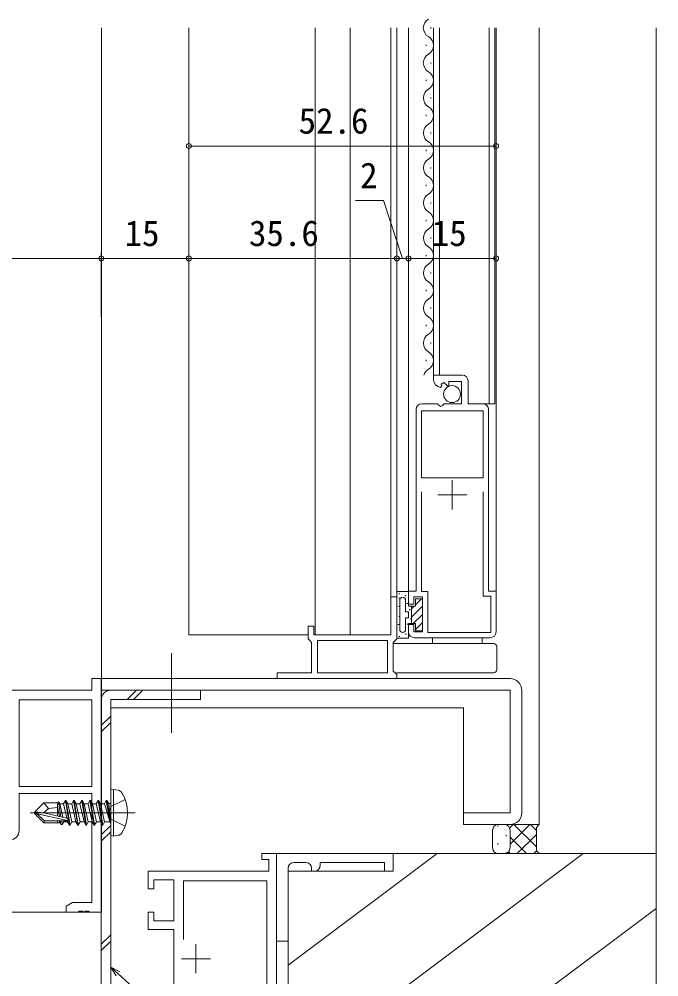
# Model space of a CAD drawing. Units: millimetres, scale not verified. Extents: x -567 to 567, y -403 to 403.
# Drawn here: x -371.8 to -262.3, y -187.1 to -23 of the extents above; entities that cross this region are included whole.
import ezdxf
from ezdxf.enums import TextEntityAlignment as Align

# ---------------------------------------------------------------- set-up
doc = ezdxf.new("R2010")
doc.units = ezdxf.units.MM
doc.header["$LTSCALE"] = 2
doc.linetypes.add('CHAIN2', pattern=[12, 9, -1, 1, -1])
doc.linetypes.add('DASHED3', pattern=[4, 3, -1])
for name, color, linetype, lineweight in [('0-1_USER1', 2, 'Continuous', 9), ('0-2_YKK_ZWAK', 4, 'Continuous', 9), ('0-3_YKK_11', 3, 'Continuous', 18), ('0-4_YKK_12', 3, 'Continuous', 9), ('0-5_YKK_13', 7, 'Continuous', 9), ('0-6_YKK_D', 7, 'Continuous', 9), ('0-7_YSS_K', 6, 'Continuous', 9)]:
    doc.layers.add(name, color=color, linetype=linetype, lineweight=lineweight)
doc.styles.add('ＭＳ ゴシック', font='')
doc.styles.get('ＭＳ ゴシック').set_extended_font_data('MS Gothic')

msp = doc.modelspace()

# ---------------------------------------------------------------- linework, layer by layer
at = {"layer": '0-1_USER1'}
for p, q in [((-357.72, -24.501), (-357.719, -176.001)), ((-342.72, -24.501), (-342.72, -128.493)), ((-321.12, -128.483), (-321.12, -24.501)), ((-315.12, -128.5), (-315.12, -24.501)), ((-308.12, -122.5), (-308.12, -24.501)), ((-307.12, -24.501), (-307.12, -122.5)), ((-305.12, -121.3), (-305.12, -24.501)), ((-301.32, -24.601), (-301.32, -24.401)), ((-300.82, -84.806), (-300.82, -24.501)), ((-299.82, -84), (-299.82, -24.501)), ((-291.32, -88.9), (-291.32, -24.501)), ((-290.32, -88.9), (-290.32, -24.501)), ((-290.12, -121.293), (-290.12, -24.501)), ((-282.722, -24.501), (-282.722, -160.997)), ((-302.08, -27.601), (-302.08, -27.401)), ((-301.32, -30.601), (-301.32, -30.401)), ((-302.08, -33.601), (-302.08, -33.401)), ((-301.32, -36.601), (-301.32, -36.401)), ((-302.08, -39.601), (-302.08, -39.401)), ((-301.32, -42.601), (-301.32, -42.401)), ((-302.08, -45.601), (-302.08, -45.401)), ((-301.32, -48.601), (-301.32, -48.401)), ((-302.08, -51.601), (-302.08, -51.401)), ((-301.32, -54.601), (-301.32, -54.401)), ((-302.08, -57.601), (-302.08, -57.401)), ((-301.32, -60.601), (-301.32, -60.401)), ((-302.08, -63.601), (-302.08, -63.401)), ((-301.32, -66.601), (-301.32, -66.401)), ((-302.08, -69.601), (-302.08, -69.401)), ((-301.32, -72.601), (-301.32, -72.401)), ((-302.08, -75.601), (-302.08, -75.401)), ((-301.32, -78.601), (-301.32, -78.401)), ((-302.08, -81.601), (-302.08, -81.401)), ((-292.42, -88.9), (-290.32, -88.9)), ((-342.72, -128.493), (-322.32, -128.493)), ((-282.722, -160.997), (-295.721, -160.997)), ((-377.719, -176.001), (-357.719, -176.001))]:
    msp.add_line(p, q, dxfattribs=at)
msp.add_lwpolyline([(-356.121, -140.997), (-295.721, -140.997), (-295.721, -160.997)], dxfattribs=at)
for centre, start, end in [((-300.862, -24.501), 119.20261, 240.79752), ((-302.538, -27.501), 299.20261, 60.79752), ((-300.862, -30.501), 119.20261, 240.79752), ((-302.538, -33.501), 299.20261, 60.79752), ((-300.861, -36.501), 119.20261, 240.79752), ((-302.538, -39.501), 299.20261, 60.79752), ((-300.861, -42.501), 119.20261, 240.79752), ((-302.538, -45.501), 299.20261, 60.79752), ((-300.861, -48.501), 119.20261, 240.79752), ((-302.538, -51.501), 299.20261, 60.79752), ((-300.861, -54.501), 119.20261, 240.79752), ((-302.538, -57.501), 299.20261, 60.79752), ((-300.861, -60.501), 119.20261, 240.79752), ((-302.538, -63.501), 299.20261, 60.79752), ((-300.861, -66.501), 119.20261, 240.79752), ((-302.538, -69.501), 299.20261, 60.79752), ((-300.861, -72.501), 119.20261, 240.79752), ((-302.538, -75.501), 299.20261, 60.79752), ((-300.861, -78.501), 119.20261, 240.79752), ((-302.538, -81.501), 299.20261, 60.79752), ((-300.861, -84.501), 119.20261, 163.05888)]:
    msp.add_arc(centre, 1.718, start, end, dxfattribs=at)
at = {"layer": '0-2_YKK_ZWAK'}
for p, q in [((-307.119, -121.075), (-305.119, -121.075)), ((-307.119, -121.075), (-307.119, -129.075)), ((-306.783, -121.461), (-306.583, -121.461)), ((-306.783, -122.193), (-306.583, -122.193)), ((-306.619, -127.575), (-306.619, -122.575)), ((-305.745, -121.827), (-305.545, -121.827)), ((-305.619, -122.575), (-305.619, -124.575)), ((-303.919, -122.325), (-303.919, -123.575)), ((-303.919, -122.325), (-302.719, -122.325)), ((-303.919, -123.368), (-302.876, -122.325)), ((-302.719, -127.825), (-302.719, -122.325)), ((-306.804, -123.619), (-306.604, -123.619)), ((-305.619, -124.575), (-305.119, -124.575)), ((-305.439, -123.13), (-305.239, -123.13)), ((-305.119, -124.575), (-305.119, -125.575)), ((-304.992, -124.229), (-304.792, -124.229)), ((-304.619, -126.575), (-304.619, -123.575)), ((-304.619, -124.068), (-304.126, -123.575)), ((-304.619, -125.482), (-302.719, -123.583)), ((-306.783, -125.349), (-306.583, -125.349)), ((-305.619, -125.575), (-305.119, -125.575)), ((-305.619, -125.575), (-305.619, -127.575)), ((-304.829, -125.756), (-304.629, -125.756)), ((-304.298, -126.575), (-302.719, -124.997)), ((-306.946, -126.734), (-306.746, -126.734)), ((-305.419, -126.672), (-305.219, -126.672)), ((-305.119, -126.575), (-303.919, -126.575)), ((-305.119, -126.575), (-305.119, -129.075)), ((-303.919, -127.611), (-302.719, -126.411)), ((-303.919, -126.575), (-303.919, -127.825)), ((-303.919, -127.825), (-302.719, -127.825)), ((-307.119, -129.075), (-305.119, -129.075)), ((-306.783, -128.769), (-306.583, -128.769)), ((-305.684, -128.383), (-305.484, -128.383)), ((-301.02, -129), (-301.02, -130)), ((-292.52, -130), (-292.52, -129)), ((-307.72, -130), (-290.52, -130)), ((-290.02, -130.5), (-290.02, -134.5)), ((-307.186, -135), (-290.52, -135)), ((-356.121, -137.997), (-340.721, -137.997)), ((-353.276, -139.597), (-351.676, -137.997)), ((-352.214, -139.597), (-350.614, -137.997)), ((-340.721, -137.997), (-340.721, -137.997)), ((-340.721, -137.997), (-340.721, -139.597)), ((-285.721, -138.001), (-285.721, -159.001)), ((-357.721, -139.597), (-357.721, -192.397)), ((-356.121, -192.397), (-356.121, -139.597)), ((-356.121, -139.597), (-340.721, -139.597)), ((-357.721, -144.042), (-356.121, -142.442)), ((-357.721, -145.103), (-356.121, -143.503)), ((-355.621, -154.997), (-356.121, -155.085)), ((-356.121, -162.909), (-356.121, -155.085)), ((-355.621, -154.997), (-354.818, -155.138)), ((-355.621, -162.997), (-355.621, -154.997)), ((-369.121, -158.847), (-367.571, -157.297)), ((-365.15, -157.297), (-367.571, -157.297)), ((-366.77, -158.252), (-367.571, -157.297)), ((-365.221, -159.541), (-365.221, -157.297)), ((-365.15, -157.297), (-365.055, -157.097)), ((-365.055, -157.097), (-364.853, -157.447)), ((-364.631, -159.675), (-365.055, -157.097)), ((-364.188, -157.447), (-364.853, -157.447)), ((-364.335, -159.742), (-364.853, -157.447)), ((-363.871, -156.897), (-364.188, -157.447)), ((-363.634, -159.902), (-364.188, -157.447)), ((-363.171, -161.097), (-363.871, -156.897)), ((-363.771, -156.897), (-363.871, -156.897)), ((-363.771, -156.897), (-363.071, -161.097)), ((-363.771, -156.897), (-363.453, -157.447)), ((-362.753, -160.547), (-363.453, -157.447)), ((-362.788, -157.447), (-363.453, -157.447)), ((-362.471, -156.897), (-362.788, -157.447)), ((-361.771, -161.097), (-362.471, -156.897)), ((-362.371, -156.897), (-362.471, -156.897)), ((-362.371, -156.897), (-361.671, -161.097)), ((-362.371, -156.897), (-362.053, -157.447)), ((-361.353, -160.547), (-362.053, -157.447)), ((-361.388, -157.447), (-362.053, -157.447)), ((-361.071, -156.897), (-361.388, -157.447)), ((-360.371, -161.097), (-361.071, -156.897)), ((-360.971, -156.897), (-361.071, -156.897)), ((-360.971, -156.897), (-360.271, -161.097)), ((-360.971, -156.897), (-360.653, -157.447)), ((-359.953, -160.547), (-360.653, -157.447)), ((-359.988, -157.447), (-360.653, -157.447)), ((-359.671, -156.897), (-359.988, -157.447)), ((-358.971, -161.097), (-359.671, -156.897)), ((-359.571, -156.897), (-359.671, -156.897)), ((-359.571, -156.897), (-358.871, -161.097)), ((-359.571, -156.897), (-359.253, -157.447)), ((-358.553, -160.547), (-359.253, -157.447)), ((-358.588, -157.447), (-359.253, -157.447)), ((-358.271, -156.897), (-358.588, -157.447)), ((-357.888, -160.547), (-358.588, -157.447)), ((-357.571, -161.097), (-358.271, -156.897)), ((-358.171, -156.897), (-358.271, -156.897)), ((-358.171, -156.897), (-357.853, -157.447)), ((-358.171, -156.897), (-357.471, -161.097)), ((-357.153, -160.547), (-357.853, -157.447)), ((-357.188, -157.447), (-357.853, -157.447)), ((-356.871, -156.897), (-357.188, -157.447)), ((-357.188, -157.447), (-356.271, -160.497)), ((-356.771, -156.897), (-356.871, -156.897)), ((-356.771, -156.897), (-356.871, -156.897)), ((-356.271, -160.497), (-356.871, -156.897)), ((-356.771, -156.897), (-356.453, -157.447)), ((-356.771, -156.897), (-356.171, -160.497)), ((-356.321, -157.447), (-356.453, -157.447)), ((-356.171, -160.497), (-356.453, -157.447)), ((-369.121, -158.847), (-369.121, -159.147)), ((-367.614, -158.997), (-369.121, -158.847)), ((-367.614, -158.997), (-369.121, -158.997)), ((-368.697, -159.147), (-369.121, -159.147)), ((-369.121, -159.147), (-367.571, -160.697)), ((-367.447, -160.397), (-368.697, -159.147)), ((-363.498, -160.329), (-368.697, -159.147)), ((-364.897, -159.615), (-365.221, -157.948)), ((-367.571, -160.697), (-367.447, -160.397)), ((-364.802, -160.697), (-367.571, -160.697)), ((-363.669, -160.397), (-367.447, -160.397)), ((-365.221, -160.697), (-365.221, -160.397)), ((-364.629, -160.997), (-364.745, -160.397)), ((-364.413, -160.997), (-364.512, -160.397)), ((-364.413, -160.997), (-364.153, -160.547)), ((-364.153, -160.547), (-364.188, -160.394)), ((-363.488, -160.547), (-364.153, -160.547)), ((-363.071, -161.097), (-362.753, -160.547)), ((-362.088, -160.547), (-362.753, -160.547)), ((-361.671, -161.097), (-361.353, -160.547)), ((-360.688, -160.547), (-361.353, -160.547)), ((-360.271, -161.097), (-359.953, -160.547)), ((-359.288, -160.547), (-359.953, -160.547)), ((-358.871, -161.097), (-358.553, -160.547)), ((-357.888, -160.547), (-358.553, -160.547)), ((-357.571, -161.097), (-357.888, -160.547)), ((-357.471, -161.097), (-357.153, -160.547)), ((-356.321, -160.547), (-357.153, -160.547)), ((-356.171, -160.497), (-356.271, -160.497)), ((-364.413, -160.997), (-364.629, -160.997)), ((-363.071, -161.097), (-363.171, -161.097)), ((-361.671, -161.097), (-361.771, -161.097)), ((-360.271, -161.097), (-360.371, -161.097)), ((-358.871, -161.097), (-358.971, -161.097)), ((-357.721, -162.78), (-356.121, -161.18)), ((-357.721, -163.842), (-356.121, -162.242)), ((-357.471, -161.097), (-357.571, -161.097)), ((-290.721, -161.997), (-290.721, -164.987)), ((-289.821, -161.371), (-289.821, -161.171)), ((-288.722, -160.997), (-289.721, -160.997)), ((-287.173, -160.997), (-287.796, -161.62)), ((-284.344, -160.997), (-287.722, -164.374)), ((-287.722, -164.987), (-287.722, -161.997)), ((-287.722, -164.987), (-287.722, -161.997)), ((-283.222, -164.839), (-287.064, -160.997)), ((-283.222, -162.011), (-284.235, -160.997)), ((-355.621, -162.997), (-356.121, -162.909)), ((-355.621, -162.997), (-354.818, -162.855)), ((-288.406, -162.986), (-288.406, -162.786)), ((-284.902, -165.987), (-287.722, -163.167)), ((-283.222, -162.703), (-286.506, -165.987)), ((-289.821, -164.401), (-289.821, -164.201)), ((-287.73, -165.987), (-288.019, -165.699)), ((-283.2, -165.509), (-283.678, -165.987)), ((-289.721, -165.987), (-288.722, -165.987)), ((-282.722, -165.987), (-288.722, -165.987)), ((-288.406, -165.936), (-288.406, -165.816)), ((-357.721, -181.518), (-356.121, -179.918)), ((-357.721, -182.58), (-356.121, -180.98))]:
    msp.add_line(p, q, dxfattribs=at)
at = {"layer": '0-2_YKK_ZWAK', "linetype": 'CHAIN2'}
for p, q in [((-345.721, -131.652), (-345.721, -145.301)), ((-351.921, -158.997), (-370.231, -158.997))]:
    msp.add_line(p, q, dxfattribs=at)
at = {"layer": '0-2_YKK_ZWAK'}
for points in [[(-305.119, -121.075), (-305.119, -123.575), (-303.919, -123.575)], [(-295.721, -159.001), (-287.721, -159.001), (-287.721, -138.001), (-357.721, -138.001), (-357.721, -136.001), (-287.721, -136.001)], [(-361.771, -161.097), (-362.088, -160.547), (-362.788, -157.447)], [(-360.371, -161.097), (-360.688, -160.547), (-361.388, -157.447)], [(-358.971, -161.097), (-359.288, -160.547), (-359.988, -157.447)], [(-363.614, -159.906), (-367.614, -158.997), (-366.77, -158.252), (-365.221, -158.097)], [(-287.721, -161.001), (-295.721, -161.001), (-295.721, -159.001)], [(-364.629, -160.997), (-364.888, -160.547), (-364.922, -160.397)], [(-363.171, -161.097), (-363.488, -160.547), (-363.532, -160.355)], [(-288.722, -160.997), (-282.722, -160.997), (-283.222, -161.497), (-283.222, -165.487), (-282.722, -165.987)], [(-282.722, -165.987), (-283.222, -165.487), (-283.222, -161.497), (-282.722, -160.997)]]:
    msp.add_lwpolyline(points, dxfattribs=at)
at = {"layer": '0-2_YKK_ZWAK', "linetype": 'DASHED3'}
for points in [[(-353.641, -156.697), (-355.958, -157.852), (-356.567, -158.997)], [(-353.641, -161.297), (-355.958, -160.142), (-356.567, -158.997)]]:
    msp.add_lwpolyline(points, dxfattribs=at)
at = {"layer": '0-2_YKK_ZWAK'}
msp.add_circle((-297.664, -87.25), 1.45, dxfattribs=at)
for centre, radius, start, end in [((-306.119, -122.575), 0.5, 0, 180), ((-306.119, -127.575), 0.5, 180, 0), ((-290.52, -130.5), 0.5, 0, 90), ((-290.52, -134.5), 0.5, 270, 0), ((-287.721, -138.001), 2, 0, 90), ((-356.121, -139.597), 1.6, 90, 180), ((-354.975, -156.025), 0.9, 32.05588, 80), ((-359.721, -158.997), 6.5, 327.94412, 32.05588), ((-356.321, -157.247), 0.2, 270, 0), ((-287.721, -159.001), 2, 270, 0), ((-363.669, -160.148), 0.248, 270, 77.19096), ((-356.321, -160.747), 0.2, 0, 90), ((-354.975, -161.969), 0.9, 280, 327.94412), ((-289.721, -161.997), 1, 89.99999, 180), ((-288.722, -161.997), 1, 0, 89.99999), ((-288.722, -161.997), 1, 0, 89.99999), ((-289.721, -164.987), 1, 180, 269.99986), ((-288.722, -164.987), 1, 269.99986, 0), ((-288.722, -164.987), 1, 269.99986, 0)]:
    msp.add_arc(centre, radius, start, end, dxfattribs=at)
at = {"layer": '0-3_YKK_11'}
for p, q in [((-307.721, -165.997), (-262.721, -165.997)), ((-307.721, -165.997), (-307.721, -168.997)), ((-262.721, -195.997), (-262.721, -165.997)), ((-325.721, -168.997), (-307.721, -168.997))]:
    msp.add_line(p, q, dxfattribs=at)
msp.add_lwpolyline([(-286.316, -195.997), (-325.721, -195.997), (-325.721, -168.997)], dxfattribs=at)
at = {"layer": '0-4_YKK_12'}
for p, q in [((-262.72, -24.501), (-262.721, -185.997)), ((-300.224, -165.997), (-325.721, -185.12)), ((-275.224, -165.997), (-315.224, -195.997)), ((-262.721, -175.37), (-290.224, -195.997))]:
    msp.add_line(p, q, dxfattribs=at)
at = {"layer": '0-5_YKK_13'}
msp.add_line((-324.721, -167.497), (-322.721, -167.497), dxfattribs=at)
for points in [[(-307.721, -165.997), (-327.721, -165.997), (-327.721, -167.497), (-327.721, -180.997), (-325.721, -180.997), (-325.721, -168.497)], [(-320.221, -167.997), (-320.221, -167.497), (-309.221, -167.497), (-309.221, -168.997), (-307.721, -168.997), (-307.721, -165.997)], [(-321.721, -168.497), (-321.721, -168.997), (-321.221, -168.997)]]:
    msp.add_lwpolyline(points, dxfattribs=at)
for centre, start, end in [((-324.721, -168.497), 90.00001, 179.99999), ((-322.721, -168.497), 0.00001, 89.99999), ((-321.221, -167.997), 270.00001, 359.99999)]:
    msp.add_arc(centre, 1, start, end, dxfattribs=at)
at = {"layer": '0-6_YKK_D'}
for p, q in [((-297.62, -102), (-297.62, -107)), ((-300.12, -104.5), (-295.12, -104.5)), ((-304.12, -129), (-291.12, -129)), ((-341.519, -181.497), (-341.519, -186.497)), ((-344.019, -183.997), (-339.019, -183.997))]:
    msp.add_line(p, q, dxfattribs=at)
for points in [[(-299.638, -86.099), (-299.427, -85.848), (-299.512, -85.529), (-299.044, -85.259), (-298.467, -85.836), (-298.22, -85.734), (-298.22, -85.1), (-296.02, -85.1), (-296.02, -88.9), (-299.02, -88.9), (-299.32, -89.2), (-299.648, -89.353), (-300.189, -88.9), (-302.82, -88.9)], [(-295.92, -84), (-300.82, -84), (-300.82, -84.805)], [(-292.42, -88.9), (-294.92, -88.9), (-294.92, -85)], [(-303.82, -89.9), (-303.82, -121), (-305.12, -121), (-305.12, -123.25), (-304.22, -123.25), (-304.22, -122), (-302.72, -122), (-302.72, -128), (-304.22, -128), (-304.22, -126.75), (-305.12, -126.75), (-305.12, -128)], [(-290.12, -128), (-290.12, -121), (-291.42, -121), (-291.42, -89.9)], [(-292.32, -104), (-292.32, -121.9), (-291.02, -121.9), (-291.02, -128.1), (-301.82, -128.1), (-301.82, -121.1), (-302.92, -121.1), (-302.92, -104)], [(-371.791, -162.031), (-371.791, -155.701), (-359.351, -155.701), (-359.351, -174.371), (-362.63, -174.371), (-363.721, -175.001), (-363.721, -176.001), (-361.679, -176.001), (-361.496, -175.881), (-360.946, -175.881), (-360.763, -176.001), (-360.679, -176.001), (-360.496, -175.881), (-359.946, -175.881), (-359.763, -176.001), (-357.721, -176.001), (-357.721, -136.001), (-359.351, -136.001), (-359.351, -138.001), (-375.721, -138.001)], [(-345.319, -193.997), (-345.319, -178.997), (-349.719, -178.997), (-349.719, -175.997), (-348.719, -175.997), (-348.719, -177.497), (-345.319, -177.497), (-345.319, -170.497), (-348.719, -170.497), (-348.719, -171.997), (-349.719, -171.997), (-349.719, -168.997), (-329.019, -168.997), (-329.019, -166.997), (-330.22, -166.997), (-330.22, -165.997), (-327.719, -165.997)], [(-327.719, -165.997), (-327.719, -210.997), (-333.719, -210.997), (-333.719, -209.997), (-332.594, -209.347), (-329.369, -209.347), (-329.369, -170.647), (-343.669, -170.647), (-343.67, -180.685)]]:
    msp.add_lwpolyline(points, dxfattribs=at)
for points in [[(-302.92, -90.1), (-302.92, -101.6), (-292.32, -101.6), (-292.32, -90.1)], [(-327.62, -136), (-307.12, -136), (-307.12, -135.3), (-307.42, -135), (-307.72, -134.7), (-307.72, -129.8), (-307.42, -129.5), (-307.12, -129.2), (-307.12, -122), (-308.12, -122), (-308.12, -128.5), (-321.32, -128.5), (-321.32, -127), (-322.32, -127), (-322.32, -129.2), (-322.02, -129.5), (-321.72, -129.8), (-321.72, -135), (-327.62, -135)], [(-308.72, -129.5), (-320.72, -129.5), (-320.72, -135), (-308.72, -135)], [(-371.791, -139.631), (-371.791, -154.501), (-359.351, -154.501), (-359.351, -139.631)]]:
    msp.add_lwpolyline(points, close=True, dxfattribs=at)
for centre, radius, start, end in [((-299.52, -84.805), 1.3, 180.00003, 264.79418), ((-295.92, -85), 1, 0.00001, 89.99999), ((-302.82, -89.9), 1, 90.00001, 179.99999), ((-292.42, -89.9), 1, 0.00001, 89.99999), ((-304.12, -128), 1, 180.00001, 269.99999), ((-291.12, -128), 1, 270.00001, 359.99999), ((-373.391, -162.031), 1.6, 270.00001, 359.99999)]:
    msp.add_arc(centre, radius, start, end, dxfattribs=at)
at = {"layer": '0-7_YSS_K'}
for p, q in [((-290.12, -44.738), (-342.72, -44.738)), ((-357.721, -63.997), (-427.721, -63.997)), ((-357.721, -74), (-357.721, -62.997)), ((-357.72, -74), (-357.72, -62.997)), ((-342.72, -63.997), (-357.72, -63.997)), ((-342.72, -74), (-342.72, -62.997)), ((-342.72, -63.997), (-307.12, -63.997)), ((-307.121, -62.997), (-307.121, -62.997)), ((-305.121, -63.997), (-307.121, -63.997)), ((-290.12, -63.997), (-305.12, -63.997))]:
    msp.add_line(p, q, dxfattribs=at)
for points in [[(-306.121, -63.997), (-309.404, -54.086), (-314.204, -54.085)], [(-355.167, -186.905), (-356.121, -185.426), (-354.555, -186.23)], [(-356.121, -185.426), (-354.861, -186.568), (-264.951, -268.074), (-262.251, -268.074)]]:
    msp.add_lwpolyline(points, dxfattribs=at)
for centre in [(-342.72, -44.738), (-290.12, -44.738), (-357.721, -63.997), (-357.72, -63.997), (-342.72, -63.997), (-342.72, -63.997), (-307.121, -63.997), (-307.12, -63.997), (-305.121, -63.997), (-305.12, -63.997), (-290.12, -63.997)]:
    msp.add_circle(centre, 0.425, dxfattribs=at)

# ---------------------------------------------------------------- texts
at = {"layer": '0-7_YSS_K', "style": 'ＭＳ ゴシック'}
for s, p in [('52.6', (-323.94, -43.938)), ('15', (-353.74, -63.197)), ('35.6', (-332.44, -63.197)), ('15', (-301.14, -63.197))]:
    msp.add_text(s, height=4.399, dxfattribs=at).set_placement(p, align=Align.BOTTOM_LEFT)
msp.add_text('2', height=4.399, rotation=359.999, dxfattribs=at).set_placement((-313.404, -53.285), align=Align.BOTTOM_LEFT)

doc.saveas('drawing.dxf')
